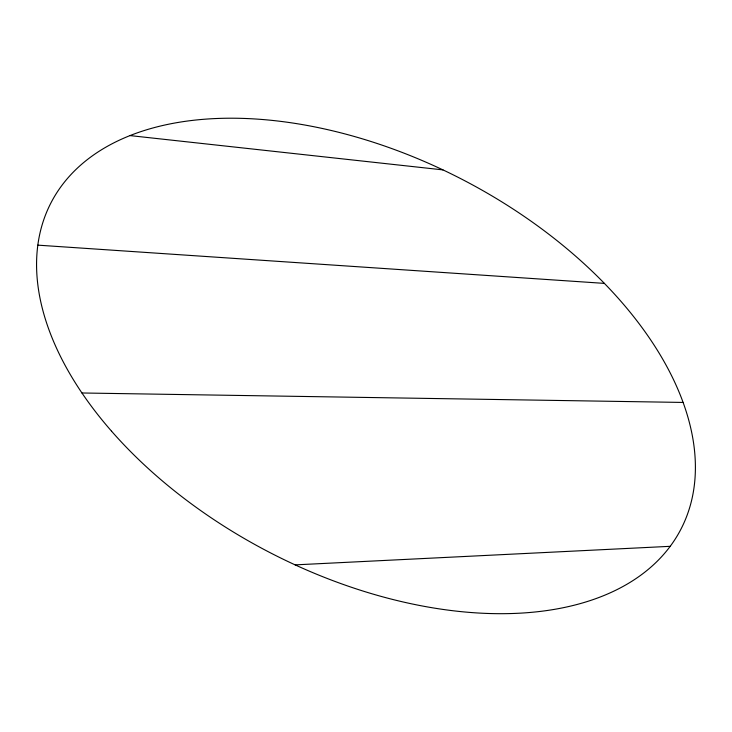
<?xml version="1.0" encoding="UTF-8"?>
<svg xmlns="http://www.w3.org/2000/svg" width="732" height="732" viewBox="0 0 732 732"><rect width="100%" height="100%" fill="white"/><g stroke="black" fill="none" stroke-linecap="round" stroke-linejoin="round"><path stroke-width="1.1" d="M295.133 564.875L670.201 546.319M81.938 392.983L683.112 402.435M37.817 245.147L604.403 283.385M129.985 135.585L442.97 169.888M111.584 431.221A354.745 209.901 27.4 0 0 674.428 540.289A354.745 209.901 27.4 0 0 311.914 126.343A354.745 209.901 27.4 0 0 111.584 431.221"/></g></svg>
